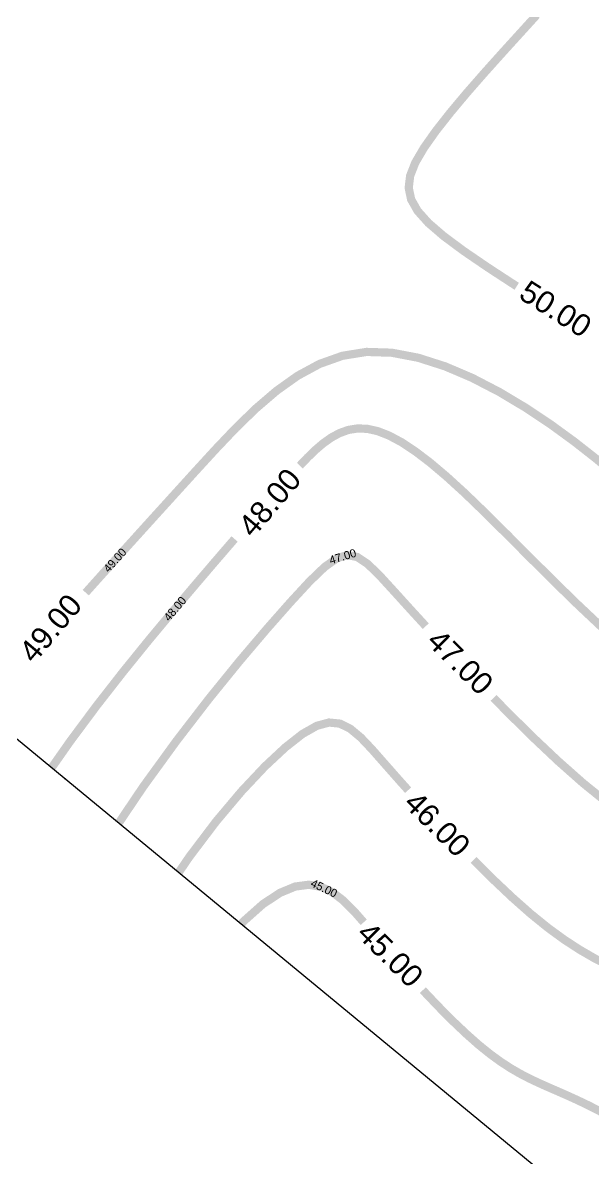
# Model space of a CAD drawing. Header units: metres. Extents: x 64 to 796628, y 142 to 671743.
# Drawn here: x 122.26 to 143.05, y 234.87 to 276.27 of the extents above; entities that cross this region are included whole.
import ezdxf
from ezdxf.enums import TextEntityAlignment as Align

# ---------------------------------------------------------------- set-up
doc = ezdxf.new("R2010")
doc.units = ezdxf.units.M
doc.header["$LTSCALE"] = 2
doc.layers.add('Cotation Courbes de niveau', color=246, linetype='Continuous')
doc.layers.add('COURBE PRINCIPALE', color=246, linetype='Continuous')

msp = doc.modelspace()

# ---------------------------------------------------------------- linework, layer by layer
msp.add_line((119.673, 252.116), (141.032, 234.498))
msp.add_line((119.673, 252.116), (141.032, 234.498))
msp.add_line((119.673, 252.116), (141.032, 234.498))
msp.add_line((119.673, 252.116), (141.032, 234.498))
msp.add_line((119.673, 252.116), (141.032, 234.498))
msp.add_point((123.805, 248.708))
msp.add_point((123.805, 248.708))
msp.add_point((123.805, 248.708))
msp.add_point((123.805, 248.708))
msp.add_point((123.805, 248.708))
at = {"layer": 'COURBE PRINCIPALE', "const_width": 0.3, "flags": 128}
for points, elevation in [([(140.987, 276.548), (140.384, 275.885), (139.742, 275.178), (139.087, 274.448), (138.447, 273.716), (137.849, 273.002), (137.318, 272.327), (136.883, 271.712), (136.566, 271.171), (136.378, 270.69), (136.325, 270.249), (136.414, 269.829), (136.651, 269.409), (137.044, 268.97), (137.599, 268.492), (138.322, 267.955), (139.213, 267.346), (140.235, 266.679), (140.262, 266.662)], 50), ([(140.987, 276.548), (140.384, 275.885), (139.742, 275.178), (139.087, 274.448), (138.447, 273.716), (137.849, 273.002), (137.318, 272.327), (136.883, 271.712), (136.566, 271.171), (136.378, 270.69), (136.325, 270.249), (136.414, 269.829), (136.651, 269.409), (137.044, 268.97), (137.599, 268.492), (138.322, 267.955), (139.213, 267.346), (140.235, 266.679), (140.262, 266.662)], 50), ([(140.987, 276.548), (140.384, 275.885), (139.742, 275.178), (139.087, 274.448), (138.447, 273.716), (137.849, 273.002), (137.318, 272.327), (136.883, 271.712), (136.566, 271.171), (136.378, 270.69), (136.325, 270.249), (136.414, 269.829), (136.651, 269.409), (137.044, 268.97), (137.599, 268.492), (138.322, 267.955), (139.213, 267.346), (140.235, 266.679), (140.262, 266.662)], 50), ([(140.987, 276.548), (140.384, 275.885), (139.742, 275.178), (139.087, 274.448), (138.447, 273.716), (137.849, 273.002), (137.318, 272.327), (136.883, 271.712), (136.566, 271.171), (136.378, 270.69), (136.325, 270.249), (136.414, 269.829), (136.651, 269.409), (137.044, 268.97), (137.599, 268.492), (138.322, 267.955), (139.213, 267.346), (140.235, 266.679), (140.262, 266.662)], 50), ([(140.987, 276.548), (140.384, 275.885), (139.742, 275.178), (139.087, 274.448), (138.447, 273.716), (137.849, 273.002), (137.318, 272.327), (136.883, 271.712), (136.566, 271.171), (136.378, 270.69), (136.325, 270.249), (136.414, 269.829), (136.651, 269.409), (137.044, 268.97), (137.599, 268.492), (138.322, 267.955), (139.213, 267.346), (140.235, 266.679), (140.262, 266.662)], 50), ([(143.891, 259.765), (143.149, 260.381), (142.352, 261.006), (141.491, 261.633), (140.575, 262.243), (139.621, 262.813), (138.642, 263.321), (137.654, 263.743), (136.673, 264.057), (135.712, 264.24), (134.788, 264.27), (133.911, 264.129), (133.078, 263.833), (132.28, 263.401), (131.51, 262.853), (130.761, 262.211), (130.024, 261.495), (129.292, 260.725), (128.556, 259.922), (127.813, 259.103), (127.064, 258.278), (126.316, 257.451), (125.575, 256.63), (124.847, 255.819), (124.556, 255.494)], 49), ([(143.891, 259.765), (143.149, 260.381), (142.352, 261.006), (141.491, 261.633), (140.575, 262.243), (139.621, 262.813), (138.642, 263.321), (137.654, 263.743), (136.673, 264.057), (135.712, 264.24), (134.788, 264.27), (133.911, 264.129), (133.078, 263.833), (132.28, 263.401), (131.51, 262.853), (130.761, 262.211), (130.024, 261.495), (129.292, 260.725), (128.556, 259.922), (127.813, 259.103), (127.064, 258.278), (126.316, 257.451), (125.575, 256.63), (124.847, 255.819), (124.556, 255.494)], 49), ([(143.891, 259.765), (143.149, 260.381), (142.352, 261.006), (141.491, 261.633), (140.575, 262.243), (139.621, 262.813), (138.642, 263.321), (137.654, 263.743), (136.673, 264.057), (135.712, 264.24), (134.788, 264.27), (133.911, 264.129), (133.078, 263.833), (132.28, 263.401), (131.51, 262.853), (130.761, 262.211), (130.024, 261.495), (129.292, 260.725), (128.556, 259.922), (127.813, 259.103), (127.064, 258.278), (126.316, 257.451), (125.575, 256.63), (124.847, 255.819), (124.556, 255.494)], 49), ([(143.891, 259.765), (143.149, 260.381), (142.352, 261.006), (141.491, 261.633), (140.575, 262.243), (139.621, 262.813), (138.642, 263.321), (137.654, 263.743), (136.673, 264.057), (135.712, 264.24), (134.788, 264.27), (133.911, 264.129), (133.078, 263.833), (132.28, 263.401), (131.51, 262.853), (130.761, 262.211), (130.024, 261.495), (129.292, 260.725), (128.556, 259.922), (127.813, 259.103), (127.064, 258.278), (126.316, 257.451), (125.575, 256.63), (124.847, 255.819), (124.556, 255.494)], 49), ([(143.891, 259.765), (143.149, 260.381), (142.352, 261.006), (141.491, 261.633), (140.575, 262.243), (139.621, 262.813), (138.642, 263.321), (137.654, 263.743), (136.673, 264.057), (135.712, 264.24), (134.788, 264.27), (133.911, 264.129), (133.078, 263.833), (132.28, 263.401), (131.51, 262.853), (130.761, 262.211), (130.024, 261.495), (129.292, 260.725), (128.556, 259.922), (127.813, 259.103), (127.064, 258.278), (126.316, 257.451), (125.575, 256.63), (124.847, 255.819), (124.556, 255.494)], 49), ([(143.384, 254.213), (142.484, 255.061), (141.594, 255.929), (140.727, 256.793), (139.893, 257.629), (139.105, 258.411), (138.374, 259.117), (137.709, 259.724), (137.106, 260.234), (136.56, 260.65), (136.064, 260.977), (135.613, 261.219), (135.2, 261.381), (134.818, 261.466), (134.462, 261.48), (134.127, 261.426), (133.808, 261.312), (133.502, 261.147), (133.208, 260.937), (132.921, 260.692), (132.639, 260.418), (132.359, 260.123)], 48), ([(143.384, 254.213), (142.484, 255.061), (141.594, 255.929), (140.727, 256.793), (139.893, 257.629), (139.105, 258.411), (138.374, 259.117), (137.709, 259.724), (137.106, 260.234), (136.56, 260.65), (136.064, 260.977), (135.613, 261.219), (135.2, 261.381), (134.818, 261.466), (134.462, 261.48), (134.127, 261.426), (133.808, 261.312), (133.502, 261.147), (133.208, 260.937), (132.921, 260.692), (132.639, 260.418), (132.359, 260.123)], 48), ([(143.384, 254.213), (142.484, 255.061), (141.594, 255.929), (140.727, 256.793), (139.893, 257.629), (139.105, 258.411), (138.374, 259.117), (137.709, 259.724), (137.106, 260.234), (136.56, 260.65), (136.064, 260.977), (135.613, 261.219), (135.2, 261.381), (134.818, 261.466), (134.462, 261.48), (134.127, 261.426), (133.808, 261.312), (133.502, 261.147), (133.208, 260.937), (132.921, 260.692), (132.639, 260.418), (132.359, 260.123)], 48), ([(143.384, 254.213), (142.484, 255.061), (141.594, 255.929), (140.727, 256.793), (139.893, 257.629), (139.105, 258.411), (138.374, 259.117), (137.709, 259.724), (137.106, 260.234), (136.56, 260.65), (136.064, 260.977), (135.613, 261.219), (135.2, 261.381), (134.818, 261.466), (134.462, 261.48), (134.127, 261.426), (133.808, 261.312), (133.502, 261.147), (133.208, 260.937), (132.921, 260.692), (132.639, 260.418), (132.359, 260.123)], 48), ([(143.384, 254.213), (142.484, 255.061), (141.594, 255.929), (140.727, 256.793), (139.893, 257.629), (139.105, 258.411), (138.374, 259.117), (137.709, 259.724), (137.106, 260.234), (136.56, 260.65), (136.064, 260.977), (135.613, 261.219), (135.2, 261.381), (134.818, 261.466), (134.462, 261.48), (134.127, 261.426), (133.808, 261.312), (133.502, 261.147), (133.208, 260.937), (132.921, 260.692), (132.639, 260.418), (132.359, 260.123)], 48), ([(129.98, 257.451), (129.822, 257.269), (129.227, 256.578), (128.535, 255.767), (127.737, 254.825), (126.856, 253.766), (125.918, 252.608), (124.951, 251.369), (123.983, 250.068), (123.314, 249.113)], 48), ([(129.98, 257.451), (129.822, 257.269), (129.227, 256.578), (128.535, 255.767), (127.737, 254.825), (126.856, 253.766), (125.918, 252.608), (124.951, 251.369), (123.983, 250.068), (123.314, 249.113)], 48), ([(129.98, 257.451), (129.822, 257.269), (129.227, 256.578), (128.535, 255.767), (127.737, 254.825), (126.856, 253.766), (125.918, 252.608), (124.951, 251.369), (123.983, 250.068), (123.314, 249.113)], 48), ([(129.98, 257.451), (129.822, 257.269), (129.227, 256.578), (128.535, 255.767), (127.737, 254.825), (126.856, 253.766), (125.918, 252.608), (124.951, 251.369), (123.983, 250.068), (123.314, 249.113)], 48), ([(129.98, 257.451), (129.822, 257.269), (129.227, 256.578), (128.535, 255.767), (127.737, 254.825), (126.856, 253.766), (125.918, 252.608), (124.951, 251.369), (123.983, 250.068), (123.314, 249.113)], 48), ([(136.947, 254.273), (136.434, 254.833), (135.784, 255.55), (135.258, 256.125), (134.827, 256.543), (134.452, 256.793), (134.092, 256.865), (133.709, 256.748), (133.262, 256.431), (132.712, 255.902), (132.02, 255.152), (131.158, 254.175), (130.153, 252.99), (129.042, 251.621), (127.864, 250.092), (126.657, 248.429), (125.759, 247.097)], 47), ([(136.947, 254.273), (136.434, 254.833), (135.784, 255.55), (135.258, 256.125), (134.827, 256.543), (134.452, 256.793), (134.092, 256.865), (133.709, 256.748), (133.262, 256.431), (132.712, 255.902), (132.02, 255.152), (131.158, 254.175), (130.153, 252.99), (129.042, 251.621), (127.864, 250.092), (126.657, 248.429), (125.759, 247.097)], 47), ([(136.947, 254.273), (136.434, 254.833), (135.784, 255.55), (135.258, 256.125), (134.827, 256.543), (134.452, 256.793), (134.092, 256.865), (133.709, 256.748), (133.262, 256.431), (132.712, 255.902), (132.02, 255.152), (131.158, 254.175), (130.153, 252.99), (129.042, 251.621), (127.864, 250.092), (126.657, 248.429), (125.759, 247.097)], 47), ([(136.947, 254.273), (136.434, 254.833), (135.784, 255.55), (135.258, 256.125), (134.827, 256.543), (134.452, 256.793), (134.092, 256.865), (133.709, 256.748), (133.262, 256.431), (132.712, 255.902), (132.02, 255.152), (131.158, 254.175), (130.153, 252.99), (129.042, 251.621), (127.864, 250.092), (126.657, 248.429), (125.759, 247.097)], 47), ([(136.947, 254.273), (136.434, 254.833), (135.784, 255.55), (135.258, 256.125), (134.827, 256.543), (134.452, 256.793), (134.092, 256.865), (133.709, 256.748), (133.262, 256.431), (132.712, 255.902), (132.02, 255.152), (131.158, 254.175), (130.153, 252.99), (129.042, 251.621), (127.864, 250.092), (126.657, 248.429), (125.759, 247.097)], 47), ([(151.47, 243.721), (150.892, 244.017), (150.116, 244.388), (149.351, 244.737), (148.606, 245.065), (147.885, 245.378), (147.182, 245.691), (146.485, 246.022), (145.781, 246.387), (145.06, 246.806), (144.31, 247.294), (143.52, 247.871), (142.677, 248.553), (141.777, 249.35), (140.839, 250.236), (139.887, 251.178), (139.417, 251.66)], 47), ([(151.47, 243.721), (150.892, 244.017), (150.116, 244.388), (149.351, 244.737), (148.606, 245.065), (147.885, 245.378), (147.182, 245.691), (146.485, 246.022), (145.781, 246.387), (145.06, 246.806), (144.31, 247.294), (143.52, 247.871), (142.677, 248.553), (141.777, 249.35), (140.839, 250.236), (139.887, 251.178), (139.417, 251.66)], 47), ([(151.47, 243.721), (150.892, 244.017), (150.116, 244.388), (149.351, 244.737), (148.606, 245.065), (147.885, 245.378), (147.182, 245.691), (146.485, 246.022), (145.781, 246.387), (145.06, 246.806), (144.31, 247.294), (143.52, 247.871), (142.677, 248.553), (141.777, 249.35), (140.839, 250.236), (139.887, 251.178), (139.417, 251.66)], 47), ([(151.47, 243.721), (150.892, 244.017), (150.116, 244.388), (149.351, 244.737), (148.606, 245.065), (147.885, 245.378), (147.182, 245.691), (146.485, 246.022), (145.781, 246.387), (145.06, 246.806), (144.31, 247.294), (143.52, 247.871), (142.677, 248.553), (141.777, 249.35), (140.839, 250.236), (139.887, 251.178), (139.417, 251.66)], 47), ([(151.47, 243.721), (150.892, 244.017), (150.116, 244.388), (149.351, 244.737), (148.606, 245.065), (147.885, 245.378), (147.182, 245.691), (146.485, 246.022), (145.781, 246.387), (145.06, 246.806), (144.31, 247.294), (143.52, 247.871), (142.677, 248.553), (141.777, 249.35), (140.839, 250.236), (139.887, 251.178), (139.417, 251.66)], 47), ([(136.304, 248.294), (136.003, 248.629), (135.459, 249.246), (134.99, 249.78), (134.579, 250.213), (134.198, 250.531), (133.821, 250.719), (133.421, 250.76), (132.974, 250.639), (132.451, 250.342), (131.828, 249.852), (131.085, 249.158), (130.239, 248.259), (129.313, 247.16), (128.331, 245.863), (127.944, 245.294)], 46), ([(136.304, 248.294), (136.003, 248.629), (135.459, 249.246), (134.99, 249.78), (134.579, 250.213), (134.198, 250.531), (133.821, 250.719), (133.421, 250.76), (132.974, 250.639), (132.451, 250.342), (131.828, 249.852), (131.085, 249.158), (130.239, 248.259), (129.313, 247.16), (128.331, 245.863), (127.944, 245.294)], 46), ([(136.304, 248.294), (136.003, 248.629), (135.459, 249.246), (134.99, 249.78), (134.579, 250.213), (134.198, 250.531), (133.821, 250.719), (133.421, 250.76), (132.974, 250.639), (132.451, 250.342), (131.828, 249.852), (131.085, 249.158), (130.239, 248.259), (129.313, 247.16), (128.331, 245.863), (127.944, 245.294)], 46), ([(136.304, 248.294), (136.003, 248.629), (135.459, 249.246), (134.99, 249.78), (134.579, 250.213), (134.198, 250.531), (133.821, 250.719), (133.421, 250.76), (132.974, 250.639), (132.451, 250.342), (131.828, 249.852), (131.085, 249.158), (130.239, 248.259), (129.313, 247.16), (128.331, 245.863), (127.944, 245.294)], 46), ([(136.304, 248.294), (136.003, 248.629), (135.459, 249.246), (134.99, 249.78), (134.579, 250.213), (134.198, 250.531), (133.821, 250.719), (133.421, 250.76), (132.974, 250.639), (132.451, 250.342), (131.828, 249.852), (131.085, 249.158), (130.239, 248.259), (129.313, 247.16), (128.331, 245.863), (127.944, 245.294)], 46), ([(148.308, 239.635), (148.039, 239.797), (147.465, 240.113), (146.886, 240.409), (146.309, 240.685), (145.739, 240.945), (145.185, 241.189), (144.649, 241.422), (144.126, 241.655), (143.606, 241.901), (143.083, 242.173), (142.546, 242.484), (141.988, 242.848), (141.4, 243.277), (140.773, 243.785), (140.103, 244.378), (139.402, 245.041), (138.686, 245.752)], 46), ([(148.308, 239.635), (148.039, 239.797), (147.465, 240.113), (146.886, 240.409), (146.309, 240.685), (145.739, 240.945), (145.185, 241.189), (144.649, 241.422), (144.126, 241.655), (143.606, 241.901), (143.083, 242.173), (142.546, 242.484), (141.988, 242.848), (141.4, 243.277), (140.773, 243.785), (140.103, 244.378), (139.402, 245.041), (138.686, 245.752)], 46), ([(148.308, 239.635), (148.039, 239.797), (147.465, 240.113), (146.886, 240.409), (146.309, 240.685), (145.739, 240.945), (145.185, 241.189), (144.649, 241.422), (144.126, 241.655), (143.606, 241.901), (143.083, 242.173), (142.546, 242.484), (141.988, 242.848), (141.4, 243.277), (140.773, 243.785), (140.103, 244.378), (139.402, 245.041), (138.686, 245.752)], 46), ([(148.308, 239.635), (148.039, 239.797), (147.465, 240.113), (146.886, 240.409), (146.309, 240.685), (145.739, 240.945), (145.185, 241.189), (144.649, 241.422), (144.126, 241.655), (143.606, 241.901), (143.083, 242.173), (142.546, 242.484), (141.988, 242.848), (141.4, 243.277), (140.773, 243.785), (140.103, 244.378), (139.402, 245.041), (138.686, 245.752)], 46), ([(148.308, 239.635), (148.039, 239.797), (147.465, 240.113), (146.886, 240.409), (146.309, 240.685), (145.739, 240.945), (145.185, 241.189), (144.649, 241.422), (144.126, 241.655), (143.606, 241.901), (143.083, 242.173), (142.546, 242.484), (141.988, 242.848), (141.4, 243.277), (140.773, 243.785), (140.103, 244.378), (139.402, 245.041), (138.686, 245.752)], 46), ([(134.685, 243.478), (134.33, 243.884), (133.943, 244.27), (133.549, 244.572), (133.134, 244.771), (132.685, 244.847), (132.19, 244.781), (131.636, 244.552), (131.012, 244.14), (130.325, 243.529), (130.223, 243.414)], 45), ([(134.685, 243.478), (134.33, 243.884), (133.943, 244.27), (133.549, 244.572), (133.134, 244.771), (132.685, 244.847), (132.19, 244.781), (131.636, 244.552), (131.012, 244.14), (130.325, 243.529), (130.223, 243.414)], 45), ([(134.685, 243.478), (134.33, 243.884), (133.943, 244.27), (133.549, 244.572), (133.134, 244.771), (132.685, 244.847), (132.19, 244.781), (131.636, 244.552), (131.012, 244.14), (130.325, 243.529), (130.223, 243.414)], 45), ([(134.685, 243.478), (134.33, 243.884), (133.943, 244.27), (133.549, 244.572), (133.134, 244.771), (132.685, 244.847), (132.19, 244.781), (131.636, 244.552), (131.012, 244.14), (130.325, 243.529), (130.223, 243.414)], 45), ([(134.685, 243.478), (134.33, 243.884), (133.943, 244.27), (133.549, 244.572), (133.134, 244.771), (132.685, 244.847), (132.19, 244.781), (131.636, 244.552), (131.012, 244.14), (130.325, 243.529), (130.223, 243.414)], 45), ([(145.031, 235.402), (145.028, 235.405), (144.706, 235.682), (144.364, 235.938), (144.007, 236.177), (143.638, 236.399), (143.261, 236.607), (142.881, 236.801), (142.502, 236.982), (142.128, 237.153), (141.764, 237.313), (141.412, 237.466), (141.069, 237.619), (140.728, 237.78), (140.384, 237.959), (140.032, 238.163), (139.666, 238.402), (139.28, 238.684), (138.868, 239.017), (138.428, 239.407), (137.964, 239.847), (137.486, 240.326), (136.999, 240.834), (136.841, 241.005)], 45), ([(145.031, 235.402), (145.028, 235.405), (144.706, 235.682), (144.364, 235.938), (144.007, 236.177), (143.638, 236.399), (143.261, 236.607), (142.881, 236.801), (142.502, 236.982), (142.128, 237.153), (141.764, 237.313), (141.412, 237.466), (141.069, 237.619), (140.728, 237.78), (140.384, 237.959), (140.032, 238.163), (139.666, 238.402), (139.28, 238.684), (138.868, 239.017), (138.428, 239.407), (137.964, 239.847), (137.486, 240.326), (136.999, 240.834), (136.841, 241.005)], 45), ([(145.031, 235.402), (145.028, 235.405), (144.706, 235.682), (144.364, 235.938), (144.007, 236.177), (143.638, 236.399), (143.261, 236.607), (142.881, 236.801), (142.502, 236.982), (142.128, 237.153), (141.764, 237.313), (141.412, 237.466), (141.069, 237.619), (140.728, 237.78), (140.384, 237.959), (140.032, 238.163), (139.666, 238.402), (139.28, 238.684), (138.868, 239.017), (138.428, 239.407), (137.964, 239.847), (137.486, 240.326), (136.999, 240.834), (136.841, 241.005)], 45), ([(145.031, 235.402), (145.028, 235.405), (144.706, 235.682), (144.364, 235.938), (144.007, 236.177), (143.638, 236.399), (143.261, 236.607), (142.881, 236.801), (142.502, 236.982), (142.128, 237.153), (141.764, 237.313), (141.412, 237.466), (141.069, 237.619), (140.728, 237.78), (140.384, 237.959), (140.032, 238.163), (139.666, 238.402), (139.28, 238.684), (138.868, 239.017), (138.428, 239.407), (137.964, 239.847), (137.486, 240.326), (136.999, 240.834), (136.841, 241.005)], 45), ([(145.031, 235.402), (145.028, 235.405), (144.706, 235.682), (144.364, 235.938), (144.007, 236.177), (143.638, 236.399), (143.261, 236.607), (142.881, 236.801), (142.502, 236.982), (142.128, 237.153), (141.764, 237.313), (141.412, 237.466), (141.069, 237.619), (140.728, 237.78), (140.384, 237.959), (140.032, 238.163), (139.666, 238.402), (139.28, 238.684), (138.868, 239.017), (138.428, 239.407), (137.964, 239.847), (137.486, 240.326), (136.999, 240.834), (136.841, 241.005)], 45)]:
    msp.add_lwpolyline(points, dxfattribs=dict(at, elevation=elevation))

# ---------------------------------------------------------------- texts
at = {"layer": 'Cotation Courbes de niveau'}
for s, rotation, oblique, p in [('49.00', 47.9523, 0, (125.619, 256.677, 49)), ('49.00', 47.9523, 0, (125.619, 256.677, 49)), ('49.00', 47.9523, 0, (125.619, 256.677, 49)), ('49.00', 47.9523, 0, (125.619, 256.677, 49)), ('49.00', 47.9523, 0, (125.619, 256.677, 49)), ('49.00', 47.9523, 0, (125.619, 256.677, 49)), ('49.00', 47.9523, 0, (125.619, 256.677, 49)), ('49.00', 47.9523, 0, (125.619, 256.677, 49)), ('49.00', 47.9523, 0, (125.619, 256.677, 49)), ('49.00', 47.9523, 0, (125.619, 256.677, 49)), ('49.00', 47.9523, 0, (125.619, 256.677, 49)), ('49.00', 47.9523, 0, (125.619, 256.677, 49)), ('49.00', 47.9523, 0, (125.619, 256.677, 49)), ('49.00', 47.9523, 0, (125.619, 256.677, 49)), ('49.00', 47.9523, 0, (125.619, 256.677, 49)), ('49.00', 47.9523, 0, (125.619, 256.677, 49)), ('49.00', 47.9523, 0, (125.619, 256.677, 49)), ('49.00', 47.9523, 0, (125.619, 256.677, 49)), ('49.00', 47.9523, 0, (125.619, 256.677, 49)), ('49.00', 47.9523, 0, (125.619, 256.677, 49)), ('49.00', 47.9523, 0, (125.619, 256.677, 49)), ('49.00', 47.9523, 0, (125.619, 256.677, 49)), ('49.00', 47.9523, 0, (125.619, 256.677, 49)), ('49.00', 47.9523, 0, (125.619, 256.677, 49)), ('49.00', 47.9523, 0, (125.619, 256.677, 49)), ('49.00', 47.9523, 0, (125.619, 256.677, 49)), ('49.00', 47.9523, 0, (125.619, 256.677, 49)), ('49.00', 47.9523, 0, (125.619, 256.677, 49)), ('49.00', 47.9523, 0, (125.619, 256.677, 49)), ('49.00', 47.9523, 0, (125.619, 256.677, 49)), ('49.00', 47.9523, 0, (125.619, 256.677, 49)), ('49.00', 47.9523, 0, (125.619, 256.677, 49)), ('49.00', 47.9523, 0, (125.619, 256.677, 49)), ('49.00', 47.9523, 0, (125.619, 256.677, 49)), ('49.00', 47.9523, 0, (125.619, 256.677, 49)), ('49.00', 47.9523, 0, (125.619, 256.677, 49)), ('49.00', 47.9523, 0, (125.619, 256.677, 49)), ('49.00', 47.9523, 0, (125.619, 256.677, 49)), ('49.00', 47.9523, 0, (125.619, 256.677, 49)), ('49.00', 47.9523, 0, (125.619, 256.677, 49)), ('49.00', 47.9523, 0, (125.619, 256.677, 49)), ('49.00', 47.9523, 0, (125.619, 256.677, 49)), ('49.00', 47.9523, 0, (125.619, 256.677, 49)), ('49.00', 47.9523, 0, (125.619, 256.677, 49)), ('49.00', 47.9523, 0, (125.619, 256.677, 49)), ('49.00', 47.9523, 0, (125.619, 256.677, 49)), ('49.00', 47.9523, 0, (125.619, 256.677, 49)), ('49.00', 47.9523, 0, (125.619, 256.677, 49)), ('49.00', 47.9523, 0, (125.619, 256.677, 49)), ('49.00', 47.9523, 0, (125.619, 256.677, 49)), ('49.00', 47.9523, 0, (125.619, 256.677, 49)), ('49.00', 47.9523, 0, (125.619, 256.677, 49)), ('49.00', 47.9523, 0, (125.619, 256.677, 49)), ('49.00', 47.9523, 0, (125.619, 256.677, 49)), ('49.00', 47.9523, 0, (125.619, 256.677, 49)), ('49.00', 47.9523, 0, (125.619, 256.677, 49)), ('49.00', 47.9523, 0, (125.619, 256.677, 49)), ('49.00', 47.9523, 0, (125.619, 256.677, 49)), ('49.00', 47.9523, 0, (125.619, 256.677, 49)), ('49.00', 47.9523, 0, (125.619, 256.677, 49)), ('49.00', 47.9523, 0, (125.619, 256.677, 49)), ('49.00', 47.9523, 0, (125.619, 256.677, 49)), ('49.00', 47.9523, 0, (125.619, 256.677, 49)), ('49.00', 47.9523, 0, (125.619, 256.677, 49)), ('49.00', 47.9523, 0, (125.619, 256.677, 49)), ('49.00', 47.9523, 0, (125.619, 256.677, 49)), ('49.00', 47.9523, 0, (125.619, 256.677, 49)), ('49.00', 47.9523, 0, (125.619, 256.677, 49)), ('49.00', 47.9523, 0, (125.619, 256.677, 49)), ('49.00', 47.9523, 0, (125.619, 256.677, 49)), ('49.00', 47.9523, 0, (125.619, 256.677, 49)), ('49.00', 47.9523, 0, (125.619, 256.677, 49)), ('49.00', 47.9523, 0, (125.619, 256.677, 49)), ('49.00', 47.9523, 0, (125.619, 256.677, 49)), ('49.00', 47.9523, 0, (125.619, 256.677, 49)), ('49.00', 47.9523, 0, (125.619, 256.677, 49)), ('49.00', 47.9523, 0, (125.619, 256.677, 49)), ('49.00', 47.9523, 0, (125.619, 256.677, 49)), ('49.00', 47.9523, 0, (125.619, 256.677, 49)), ('49.00', 47.9523, 0, (125.619, 256.677, 49)), ('47.00', 17.0109, 360, (133.919, 256.813, 47)), ('47.00', 17.0109, 360, (133.919, 256.813, 47)), ('47.00', 17.0109, 360, (133.919, 256.813, 47)), ('47.00', 17.0109, 360, (133.919, 256.813, 47)), ('47.00', 17.0109, 360, (133.919, 256.813, 47)), ('47.00', 17.0109, 360, (133.919, 256.813, 47)), ('47.00', 17.0109, 360, (133.919, 256.813, 47)), ('47.00', 17.0109, 360, (133.919, 256.813, 47)), ('47.00', 17.0109, 360, (133.919, 256.813, 47)), ('47.00', 17.0109, 360, (133.919, 256.813, 47)), ('47.00', 17.0109, 360, (133.919, 256.813, 47)), ('47.00', 17.0109, 360, (133.919, 256.813, 47)), ('47.00', 17.0109, 360, (133.919, 256.813, 47)), ('47.00', 17.0109, 360, (133.919, 256.813, 47)), ('47.00', 17.0109, 360, (133.919, 256.813, 47)), ('47.00', 17.0109, 360, (133.919, 256.813, 47)), ('47.00', 17.0109, 360, (133.919, 256.813, 47)), ('47.00', 17.0109, 360, (133.919, 256.813, 47)), ('47.00', 17.0109, 360, (133.919, 256.813, 47)), ('47.00', 17.0109, 360, (133.919, 256.813, 47)), ('47.00', 17.0109, 360, (133.919, 256.813, 47)), ('47.00', 17.0109, 360, (133.919, 256.813, 47)), ('47.00', 17.0109, 360, (133.919, 256.813, 47)), ('47.00', 17.0109, 360, (133.919, 256.813, 47)), ('47.00', 17.0109, 360, (133.919, 256.813, 47)), ('47.00', 17.0109, 360, (133.919, 256.813, 47)), ('47.00', 17.0109, 360, (133.919, 256.813, 47)), ('47.00', 17.0109, 360, (133.919, 256.813, 47)), ('47.00', 17.0109, 360, (133.919, 256.813, 47)), ('47.00', 17.0109, 360, (133.919, 256.813, 47)), ('47.00', 17.0109, 360, (133.919, 256.813, 47)), ('47.00', 17.0109, 360, (133.919, 256.813, 47)), ('47.00', 17.0109, 360, (133.919, 256.813, 47)), ('47.00', 17.0109, 360, (133.919, 256.813, 47)), ('47.00', 17.0109, 360, (133.919, 256.813, 47)), ('47.00', 17.0109, 360, (133.919, 256.813, 47)), ('47.00', 17.0109, 360, (133.919, 256.813, 47)), ('47.00', 17.0109, 360, (133.919, 256.813, 47)), ('47.00', 17.0109, 360, (133.919, 256.813, 47)), ('47.00', 17.0109, 360, (133.919, 256.813, 47)), ('47.00', 17.0109, 360, (133.919, 256.813, 47)), ('47.00', 17.0109, 360, (133.919, 256.813, 47)), ('47.00', 17.0109, 360, (133.919, 256.813, 47)), ('47.00', 17.0109, 360, (133.919, 256.813, 47)), ('47.00', 17.0109, 360, (133.919, 256.813, 47)), ('47.00', 17.0109, 360, (133.919, 256.813, 47)), ('47.00', 17.0109, 360, (133.919, 256.813, 47)), ('47.00', 17.0109, 360, (133.919, 256.813, 47)), ('47.00', 17.0109, 360, (133.919, 256.813, 47)), ('47.00', 17.0109, 360, (133.919, 256.813, 47)), ('47.00', 17.0109, 360, (133.919, 256.813, 47)), ('47.00', 17.0109, 360, (133.919, 256.813, 47)), ('47.00', 17.0109, 360, (133.919, 256.813, 47)), ('47.00', 17.0109, 360, (133.919, 256.813, 47)), ('47.00', 17.0109, 360, (133.919, 256.813, 47)), ('47.00', 17.0109, 360, (133.919, 256.813, 47)), ('47.00', 17.0109, 360, (133.919, 256.813, 47)), ('47.00', 17.0109, 360, (133.919, 256.813, 47)), ('47.00', 17.0109, 360, (133.919, 256.813, 47)), ('47.00', 17.0109, 360, (133.919, 256.813, 47)), ('47.00', 17.0109, 360, (133.919, 256.813, 47)), ('47.00', 17.0109, 360, (133.919, 256.813, 47)), ('47.00', 17.0109, 360, (133.919, 256.813, 47)), ('47.00', 17.0109, 360, (133.919, 256.813, 47)), ('47.00', 17.0109, 360, (133.919, 256.813, 47)), ('48.00', 49.7358, 360, (127.807, 254.907, 48)), ('48.00', 49.7358, 360, (127.807, 254.907, 48)), ('48.00', 49.7358, 360, (127.807, 254.907, 48)), ('48.00', 49.7358, 360, (127.807, 254.907, 48)), ('48.00', 49.7358, 360, (127.807, 254.907, 48)), ('48.00', 49.7358, 360, (127.807, 254.907, 48)), ('48.00', 49.7358, 360, (127.807, 254.907, 48)), ('48.00', 49.7358, 360, (127.807, 254.907, 48)), ('48.00', 49.7358, 360, (127.807, 254.907, 48)), ('48.00', 49.7358, 360, (127.807, 254.907, 48)), ('48.00', 49.7358, 360, (127.807, 254.907, 48)), ('48.00', 49.7358, 360, (127.807, 254.907, 48)), ('48.00', 49.7358, 360, (127.807, 254.907, 48)), ('48.00', 49.7358, 360, (127.807, 254.907, 48)), ('48.00', 49.7358, 360, (127.807, 254.907, 48)), ('48.00', 49.7358, 360, (127.807, 254.907, 48)), ('48.00', 49.7358, 360, (127.807, 254.907, 48)), ('48.00', 49.7358, 360, (127.807, 254.907, 48)), ('48.00', 49.7358, 360, (127.807, 254.907, 48)), ('48.00', 49.7358, 360, (127.807, 254.907, 48)), ('48.00', 49.7358, 360, (127.807, 254.907, 48)), ('48.00', 49.7358, 360, (127.807, 254.907, 48)), ('48.00', 49.7358, 360, (127.807, 254.907, 48)), ('48.00', 49.7358, 360, (127.807, 254.907, 48)), ('48.00', 49.7358, 360, (127.807, 254.907, 48)), ('48.00', 49.7358, 360, (127.807, 254.907, 48)), ('48.00', 49.7358, 360, (127.807, 254.907, 48)), ('48.00', 49.7358, 360, (127.807, 254.907, 48)), ('48.00', 49.7358, 360, (127.807, 254.907, 48)), ('48.00', 49.7358, 360, (127.807, 254.907, 48)), ('48.00', 49.7358, 360, (127.807, 254.907, 48)), ('48.00', 49.7358, 360, (127.807, 254.907, 48)), ('48.00', 49.7358, 360, (127.807, 254.907, 48)), ('48.00', 49.7358, 360, (127.807, 254.907, 48)), ('48.00', 49.7358, 360, (127.807, 254.907, 48)), ('48.00', 49.7358, 360, (127.807, 254.907, 48)), ('48.00', 49.7358, 360, (127.807, 254.907, 48)), ('48.00', 49.7358, 360, (127.807, 254.907, 48)), ('48.00', 49.7358, 360, (127.807, 254.907, 48)), ('48.00', 49.7358, 360, (127.807, 254.907, 48)), ('48.00', 49.7358, 360, (127.807, 254.907, 48)), ('48.00', 49.7358, 360, (127.807, 254.907, 48)), ('48.00', 49.7358, 360, (127.807, 254.907, 48)), ('48.00', 49.7358, 360, (127.807, 254.907, 48)), ('48.00', 49.7358, 360, (127.807, 254.907, 48)), ('48.00', 49.7358, 360, (127.807, 254.907, 48)), ('48.00', 49.7358, 360, (127.807, 254.907, 48)), ('48.00', 49.7358, 360, (127.807, 254.907, 48)), ('48.00', 49.7358, 360, (127.807, 254.907, 48)), ('48.00', 49.7358, 360, (127.807, 254.907, 48)), ('48.00', 49.7358, 360, (127.807, 254.907, 48)), ('48.00', 49.7358, 360, (127.807, 254.907, 48)), ('48.00', 49.7358, 360, (127.807, 254.907, 48)), ('48.00', 49.7358, 360, (127.807, 254.907, 48)), ('48.00', 49.7358, 360, (127.807, 254.907, 48)), ('48.00', 49.7358, 360, (127.807, 254.907, 48)), ('48.00', 49.7358, 360, (127.807, 254.907, 48)), ('48.00', 49.7358, 360, (127.807, 254.907, 48)), ('48.00', 49.7358, 360, (127.807, 254.907, 48)), ('48.00', 49.7358, 360, (127.807, 254.907, 48)), ('48.00', 49.7358, 360, (127.807, 254.907, 48)), ('48.00', 49.7358, 360, (127.807, 254.907, 48)), ('48.00', 49.7358, 360, (127.807, 254.907, 48)), ('48.00', 49.7358, 360, (127.807, 254.907, 48)), ('48.00', 49.7358, 360, (127.807, 254.907, 48)), ('48.00', 49.7358, 360, (127.807, 254.907, 48)), ('48.00', 49.7358, 360, (127.807, 254.907, 48)), ('48.00', 49.7358, 360, (127.807, 254.907, 48)), ('48.00', 49.7358, 360, (127.807, 254.907, 48)), ('48.00', 49.7358, 360, (127.807, 254.907, 48)), ('45.00', 334.3573, 0, (133.24, 244.72, 45)), ('45.00', 334.3573, 0, (133.24, 244.72, 45)), ('45.00', 334.3573, 0, (133.24, 244.72, 45)), ('45.00', 334.3573, 0, (133.24, 244.72, 45)), ('45.00', 334.3573, 0, (133.24, 244.72, 45)), ('45.00', 334.3573, 0, (133.24, 244.72, 45)), ('45.00', 334.3573, 0, (133.24, 244.72, 45)), ('45.00', 334.3573, 0, (133.24, 244.72, 45)), ('45.00', 334.3573, 0, (133.24, 244.72, 45)), ('45.00', 334.3573, 0, (133.24, 244.72, 45)), ('45.00', 334.3573, 0, (133.24, 244.72, 45)), ('45.00', 334.3573, 0, (133.24, 244.72, 45)), ('45.00', 334.3573, 0, (133.24, 244.72, 45)), ('45.00', 334.3573, 0, (133.24, 244.72, 45)), ('45.00', 334.3573, 0, (133.24, 244.72, 45)), ('45.00', 334.3573, 0, (133.24, 244.72, 45)), ('45.00', 334.3573, 0, (133.24, 244.72, 45)), ('45.00', 334.3573, 0, (133.24, 244.72, 45)), ('45.00', 334.3573, 0, (133.24, 244.72, 45)), ('45.00', 334.3573, 0, (133.24, 244.72, 45)), ('45.00', 334.3573, 0, (133.24, 244.72, 45)), ('45.00', 334.3573, 0, (133.24, 244.72, 45)), ('45.00', 334.3573, 0, (133.24, 244.72, 45)), ('45.00', 334.3573, 0, (133.24, 244.72, 45)), ('45.00', 334.3573, 0, (133.24, 244.72, 45)), ('45.00', 334.3573, 0, (133.24, 244.72, 45)), ('45.00', 334.3573, 0, (133.24, 244.72, 45)), ('45.00', 334.3573, 0, (133.24, 244.72, 45)), ('45.00', 334.3573, 0, (133.24, 244.72, 45)), ('45.00', 334.3573, 0, (133.24, 244.72, 45)), ('45.00', 334.3573, 0, (133.24, 244.72, 45)), ('45.00', 334.3573, 0, (133.24, 244.72, 45)), ('45.00', 334.3573, 0, (133.24, 244.72, 45)), ('45.00', 334.3573, 0, (133.24, 244.72, 45)), ('45.00', 334.3573, 0, (133.24, 244.72, 45)), ('45.00', 334.3573, 0, (133.24, 244.72, 45)), ('45.00', 334.3573, 0, (133.24, 244.72, 45)), ('45.00', 334.3573, 0, (133.24, 244.72, 45)), ('45.00', 334.3573, 0, (133.24, 244.72, 45)), ('45.00', 334.3573, 0, (133.24, 244.72, 45)), ('45.00', 334.3573, 0, (133.24, 244.72, 45)), ('45.00', 334.3573, 0, (133.24, 244.72, 45)), ('45.00', 334.3573, 0, (133.24, 244.72, 45)), ('45.00', 334.3573, 0, (133.24, 244.72, 45)), ('45.00', 334.3573, 0, (133.24, 244.72, 45)), ('45.00', 334.3573, 0, (133.24, 244.72, 45)), ('45.00', 334.3573, 0, (133.24, 244.72, 45)), ('45.00', 334.3573, 0, (133.24, 244.72, 45)), ('45.00', 334.3573, 0, (133.24, 244.72, 45)), ('45.00', 334.3573, 0, (133.24, 244.72, 45)), ('45.00', 334.3573, 0, (133.24, 244.72, 45)), ('45.00', 334.3573, 0, (133.24, 244.72, 45)), ('45.00', 334.3573, 0, (133.24, 244.72, 45)), ('45.00', 334.3573, 0, (133.24, 244.72, 45)), ('45.00', 334.3573, 0, (133.24, 244.72, 45))]:
    msp.add_text(s, height=0.3, rotation=rotation, dxfattribs=dict(at, oblique=oblique)).set_placement(p, align=Align.MIDDLE_CENTER)
at = {"layer": 'Cotation Courbes de niveau', "char_height": 0.3, "attachment_point": 1}
for s, insert, width, rotation in [('{\\fArial|b0|i0|c0|p34;\\H2.667x;50.00}', (140.715, 266.927, 47), 17.25649, 327.6854), ('{\\fArial|b0|i0|c0|p34;\\H2.667x;50.00}', (140.715, 266.927, 47), 17.25649, 327.6854), ('{\\fArial|b0|i0|c0|p34;\\H2.667x;50.00}', (140.715, 266.927, 47), 17.25649, 327.6854), ('{\\fArial|b0|i0|c0|p34;\\H2.667x;50.00}', (140.715, 266.927, 47), 17.25649, 327.6854), ('{\\fArial|b0|i0|c0|p34;\\H2.667x;50.00}', (140.715, 266.927, 47), 17.25649, 327.6854), ('{\\fArial|b0|i0|c0|p34;\\H2.667x;48.00}', (130.045, 257.976, 48), 16.92222, 49.6897), ('{\\fArial|b0|i0|c0|p34;\\H2.667x;48.00}', (130.045, 257.976, 48), 16.92222, 49.6897), ('{\\fArial|b0|i0|c0|p34;\\H2.667x;48.00}', (130.045, 257.976, 48), 16.92222, 49.6897), ('{\\fArial|b0|i0|c0|p34;\\H2.667x;48.00}', (130.045, 257.976, 48), 16.92222, 49.6897), ('{\\fArial|b0|i0|c0|p34;\\H2.667x;48.00}', (130.045, 257.976, 48), 16.92222, 49.6897), ('{\\fArial|b0|i0|c0|p34;\\H2.667x;49.00}', (122.058, 253.396), 16.92222, 49.6897), ('{\\fArial|b0|i0|c0|p34;\\H2.667x;49.00}', (122.058, 253.396), 16.92222, 49.6897), ('{\\fArial|b0|i0|c0|p34;\\H2.667x;49.00}', (122.058, 253.396), 16.92222, 49.6897), ('{\\fArial|b0|i0|c0|p34;\\H2.667x;49.00}', (122.058, 253.396), 16.92222, 49.6897), ('{\\fArial|b0|i0|c0|p34;\\H2.667x;49.00}', (122.058, 253.396), 16.92222, 49.6897), ('{\\fArial|b0|i0|c0|p34;\\H2.667x;47.00}', (137.5, 254.24, 47), 16.92222, 315.1196), ('{\\fArial|b0|i0|c0|p34;\\H2.667x;47.00}', (137.5, 254.24, 47), 16.92222, 315.1196), ('{\\fArial|b0|i0|c0|p34;\\H2.667x;47.00}', (137.5, 254.24, 47), 16.92222, 315.1196), ('{\\fArial|b0|i0|c0|p34;\\H2.667x;47.00}', (137.5, 254.24, 47), 16.92222, 315.1196), ('{\\fArial|b0|i0|c0|p34;\\H2.667x;47.00}', (137.5, 254.24, 47), 16.92222, 315.1196), ('{\\fArial|b0|i0|c0|p34;\\H2.667x;46.00}', (136.663, 248.334, 47), 16.92222, 315.1196), ('{\\fArial|b0|i0|c0|p34;\\H2.667x;46.00}', (136.663, 248.334, 47), 16.92222, 315.1196), ('{\\fArial|b0|i0|c0|p34;\\H2.667x;46.00}', (136.663, 248.334, 47), 16.92222, 315.1196), ('{\\fArial|b0|i0|c0|p34;\\H2.667x;46.00}', (136.663, 248.334, 47), 16.92222, 315.1196), ('{\\fArial|b0|i0|c0|p34;\\H2.667x;46.00}', (136.663, 248.334, 47), 16.92222, 315.1196), ('{\\fArial|b0|i0|c0|p34;\\H2.667x;45.00}', (134.949, 243.577, 47), 16.92222, 315.1196), ('{\\fArial|b0|i0|c0|p34;\\H2.667x;45.00}', (134.949, 243.577, 47), 16.92222, 315.1196), ('{\\fArial|b0|i0|c0|p34;\\H2.667x;45.00}', (134.949, 243.577, 47), 16.92222, 315.1196), ('{\\fArial|b0|i0|c0|p34;\\H2.667x;45.00}', (134.949, 243.577, 47), 16.92222, 315.1196), ('{\\fArial|b0|i0|c0|p34;\\H2.667x;45.00}', (134.949, 243.577, 47), 16.92222, 315.1196)]:
    msp.add_mtext(s, dxfattribs=dict(at, insert=insert, width=width, rotation=rotation))

doc.saveas('drawing.dxf')
